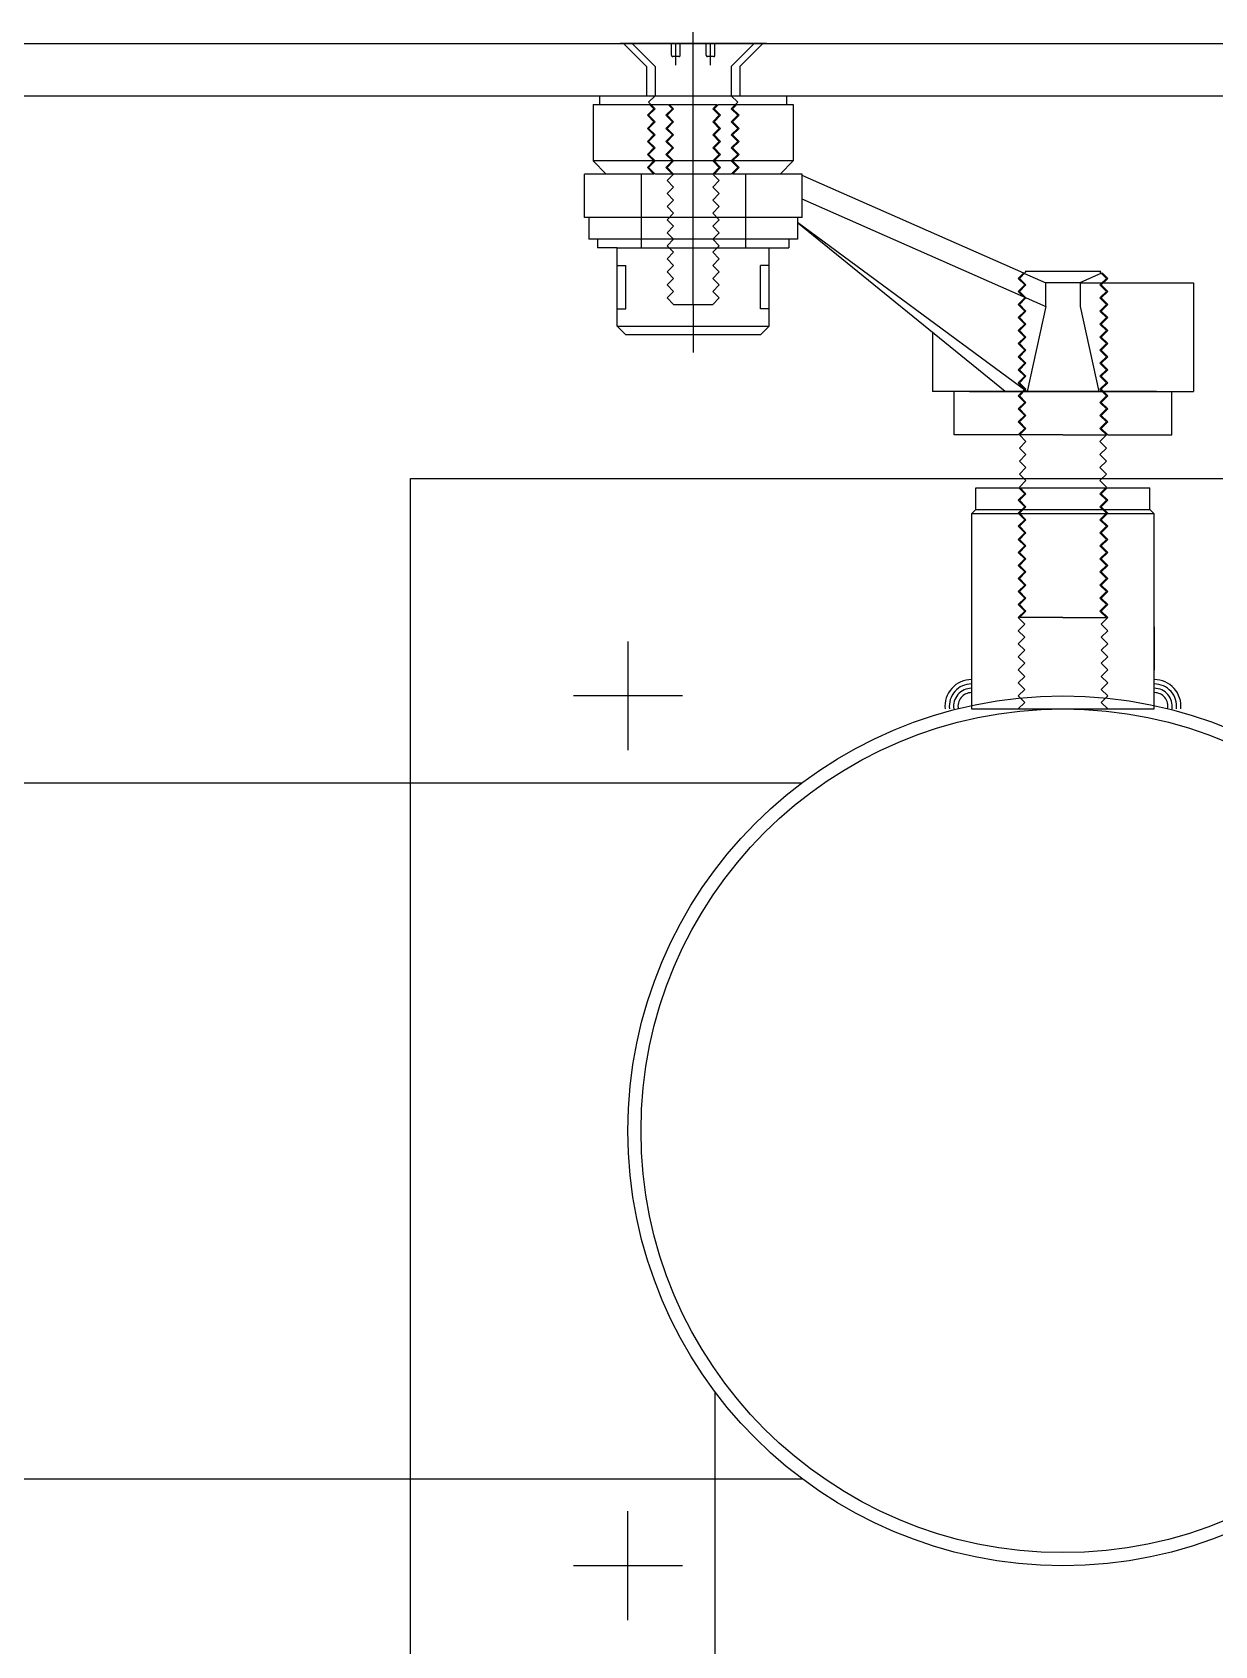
# Model space of a CAD drawing. Header units: millimetres. Extents: x -7718 to 421089, y 87466 to 341395.
# Drawn here: x 154315.6 to 154587.5, y 219890.2 to 220261.2 of the extents above; entities that cross this region are included whole.
import ezdxf

# ---------------------------------------------------------------- set-up
doc = ezdxf.new("R2010")
doc.units = ezdxf.units.MM
doc.header["$LTSCALE"] = 200
doc.header["$MEASUREMENT"] = 0
doc.linetypes.add('CENTER1', pattern=[8, 6, -1, 0, -1])
doc.linetypes.add('DASH_2', pattern=[34, 30, -1.5, 1, -1.5])
doc.layers.add('e-plan', color=9, linetype='CONTINUOUS')

msp = doc.modelspace()

# ---------------------------------------------------------------- linework, layer by layer
at = {"layer": 'e-plan', "linetype": 'CENTER1'}
for p, q in [((154467.57, 220198.59), (154467.57, 220261.19)), ((154453.57, 220258.59), (154458.82, 220253.34)), ((154462.57, 220255.89), (154462.57, 220258.59)), ((154463.57, 220253.59), (154463.57, 220258.59)), ((154464.57, 220255.89), (154464.57, 220258.59)), ((154470.57, 220255.89), (154470.57, 220258.59)), ((154471.57, 220253.59), (154471.57, 220258.59)), ((154472.57, 220255.89), (154472.57, 220258.59)), ((154481.57, 220258.59), (154476.32, 220253.34)), ((154457.32, 220245.09), (154458.82, 220246.59)), ((154458.82, 220243.59), (154457.32, 220245.09)), ((154458.54, 220243.59), (154457.54, 220244.59)), ((154462.79, 220243.59), (154461.79, 220244.59)), ((154463.07, 220243.59), (154462.07, 220244.59)), ((154463.07, 220243.59), (154462.07, 220244.59)), ((154472.07, 220243.59), (154473.07, 220244.59)), ((154472.07, 220243.59), (154473.07, 220244.59)), ((154472.07, 220243.59), (154473.07, 220244.59)), ((154472.36, 220243.59), (154473.36, 220244.59)), ((154477.82, 220245.09), (154476.32, 220246.59)), ((154476.32, 220243.59), (154477.82, 220245.09)), ((154476.32, 220243.59), (154477.82, 220245.09)), ((154476.61, 220243.59), (154477.61, 220244.59)), ((154457.04, 220242.09), (154458.54, 220243.59)), ((154458.54, 220240.59), (154457.04, 220242.09)), ((154457.32, 220242.09), (154458.82, 220243.59)), ((154458.82, 220240.59), (154457.32, 220242.09)), ((154461.29, 220242.09), (154462.79, 220243.59)), ((154462.79, 220240.59), (154461.29, 220242.09)), ((154461.57, 220242.09), (154463.07, 220243.59)), ((154461.57, 220242.09), (154463.07, 220243.59)), ((154463.07, 220240.59), (154461.57, 220242.09)), ((154463.07, 220240.59), (154461.57, 220242.09)), ((154473.57, 220242.09), (154472.07, 220243.59)), ((154473.57, 220242.09), (154472.07, 220243.59)), ((154473.57, 220242.09), (154472.07, 220243.59)), ((154472.07, 220240.59), (154473.57, 220242.09)), ((154472.07, 220240.59), (154473.57, 220242.09)), ((154472.07, 220240.59), (154473.57, 220242.09)), ((154473.86, 220242.09), (154472.36, 220243.59)), ((154472.36, 220240.59), (154473.86, 220242.09)), ((154477.82, 220242.09), (154476.32, 220243.59)), ((154477.82, 220242.09), (154476.32, 220243.59)), ((154476.32, 220240.59), (154477.82, 220242.09)), ((154476.32, 220240.59), (154477.82, 220242.09)), ((154478.11, 220242.09), (154476.61, 220243.59)), ((154476.61, 220240.59), (154478.11, 220242.09)), ((154457.04, 220239.09), (154458.54, 220240.59)), ((154458.54, 220237.59), (154457.04, 220239.09)), ((154457.04, 220236.09), (154458.54, 220237.59)), ((154457.32, 220239.09), (154458.82, 220240.59)), ((154458.82, 220237.59), (154457.32, 220239.09)), ((154457.32, 220236.09), (154458.82, 220237.59)), ((154461.29, 220239.09), (154462.79, 220240.59)), ((154462.79, 220237.59), (154461.29, 220239.09)), ((154461.29, 220236.09), (154462.79, 220237.59)), ((154461.57, 220239.09), (154463.07, 220240.59)), ((154461.57, 220239.09), (154463.07, 220240.59)), ((154463.07, 220237.59), (154461.57, 220239.09)), ((154463.07, 220237.59), (154461.57, 220239.09)), ((154461.57, 220236.09), (154463.07, 220237.59)), ((154461.57, 220236.09), (154463.07, 220237.59)), ((154473.57, 220239.09), (154472.07, 220240.59)), ((154473.57, 220239.09), (154472.07, 220240.59)), ((154473.57, 220239.09), (154472.07, 220240.59)), ((154472.07, 220237.59), (154473.57, 220239.09)), ((154472.07, 220237.59), (154473.57, 220239.09)), ((154472.07, 220237.59), (154473.57, 220239.09)), ((154473.57, 220236.09), (154472.07, 220237.59)), ((154473.57, 220236.09), (154472.07, 220237.59)), ((154473.57, 220236.09), (154472.07, 220237.59)), ((154473.86, 220239.09), (154472.36, 220240.59)), ((154472.36, 220237.59), (154473.86, 220239.09)), ((154473.86, 220236.09), (154472.36, 220237.59)), ((154477.82, 220239.09), (154476.32, 220240.59)), ((154477.82, 220239.09), (154476.32, 220240.59)), ((154476.32, 220237.59), (154477.82, 220239.09)), ((154476.32, 220237.59), (154477.82, 220239.09)), ((154477.82, 220236.09), (154476.32, 220237.59)), ((154477.82, 220236.09), (154476.32, 220237.59)), ((154478.11, 220239.09), (154476.61, 220240.59)), ((154476.61, 220237.59), (154478.11, 220239.09)), ((154478.11, 220236.09), (154476.61, 220237.59)), ((154458.54, 220234.59), (154457.04, 220236.09)), ((154457.04, 220233.09), (154458.54, 220234.59)), ((154458.82, 220234.59), (154457.32, 220236.09)), ((154457.32, 220233.09), (154458.82, 220234.59)), ((154462.79, 220234.59), (154461.29, 220236.09)), ((154461.29, 220233.09), (154462.79, 220234.59)), ((154463.07, 220234.59), (154461.57, 220236.09)), ((154463.07, 220234.59), (154461.57, 220236.09)), ((154461.57, 220233.09), (154463.07, 220234.59)), ((154461.57, 220233.09), (154463.07, 220234.59)), ((154472.07, 220234.59), (154473.57, 220236.09)), ((154472.07, 220234.59), (154473.57, 220236.09)), ((154472.07, 220234.59), (154473.57, 220236.09)), ((154473.57, 220233.09), (154472.07, 220234.59)), ((154473.57, 220233.09), (154472.07, 220234.59)), ((154473.57, 220233.09), (154472.07, 220234.59)), ((154472.36, 220234.59), (154473.86, 220236.09)), ((154473.86, 220233.09), (154472.36, 220234.59)), ((154476.32, 220234.59), (154477.82, 220236.09)), ((154476.32, 220234.59), (154477.82, 220236.09)), ((154477.82, 220233.09), (154476.32, 220234.59)), ((154477.82, 220233.09), (154476.32, 220234.59)), ((154476.61, 220234.59), (154478.11, 220236.09)), ((154478.11, 220233.09), (154476.61, 220234.59)), ((154444.57, 220231.59), (154447.57, 220228.59)), ((154458.54, 220231.59), (154457.04, 220233.09)), ((154457.04, 220230.09), (154458.54, 220231.59)), ((154458.54, 220228.59), (154457.04, 220230.09)), ((154458.82, 220231.59), (154457.32, 220233.09)), ((154457.32, 220230.09), (154458.82, 220231.59)), ((154458.82, 220228.59), (154457.32, 220230.09)), ((154462.79, 220231.59), (154461.29, 220233.09)), ((154461.29, 220230.09), (154462.79, 220231.59)), ((154462.79, 220228.59), (154461.29, 220230.09)), ((154463.07, 220231.59), (154461.57, 220233.09)), ((154463.07, 220231.59), (154461.57, 220233.09)), ((154461.57, 220230.09), (154463.07, 220231.59)), ((154461.57, 220230.09), (154463.07, 220231.59)), ((154463.07, 220228.59), (154461.57, 220230.09)), ((154463.07, 220228.59), (154461.57, 220230.09)), ((154472.07, 220231.59), (154473.57, 220233.09)), ((154472.07, 220231.59), (154473.57, 220233.09)), ((154472.07, 220231.59), (154473.57, 220233.09)), ((154473.57, 220230.09), (154472.07, 220231.59)), ((154473.57, 220230.09), (154472.07, 220231.59)), ((154473.57, 220230.09), (154472.07, 220231.59)), ((154472.07, 220228.59), (154473.57, 220230.09)), ((154472.07, 220228.59), (154473.57, 220230.09)), ((154472.07, 220228.59), (154473.57, 220230.09)), ((154472.36, 220231.59), (154473.86, 220233.09)), ((154473.86, 220230.09), (154472.36, 220231.59)), ((154472.36, 220228.59), (154473.86, 220230.09)), ((154476.32, 220231.59), (154477.82, 220233.09)), ((154476.32, 220231.59), (154477.82, 220233.09)), ((154477.82, 220230.09), (154476.32, 220231.59)), ((154477.82, 220230.09), (154476.32, 220231.59)), ((154476.32, 220228.59), (154477.82, 220230.09)), ((154476.32, 220228.59), (154477.82, 220230.09)), ((154476.61, 220231.59), (154478.11, 220233.09)), ((154478.11, 220230.09), (154476.61, 220231.59)), ((154476.61, 220228.59), (154478.11, 220230.09)), ((154490.57, 220231.59), (154487.57, 220228.59)), ((154461.57, 220227.09), (154463.07, 220228.59)), ((154463.07, 220225.59), (154461.57, 220227.09)), ((154473.57, 220227.09), (154472.07, 220228.59)), ((154472.07, 220225.59), (154473.57, 220227.09)), ((154461.57, 220224.09), (154463.07, 220225.59)), ((154463.07, 220222.59), (154461.57, 220224.09)), ((154461.57, 220221.09), (154463.07, 220222.59)), ((154473.57, 220224.09), (154472.07, 220225.59)), ((154472.07, 220222.59), (154473.57, 220224.09)), ((154473.57, 220221.09), (154472.07, 220222.59)), ((154463.07, 220219.59), (154461.57, 220221.09)), ((154461.57, 220218.09), (154463.07, 220219.59)), ((154472.07, 220219.59), (154473.57, 220221.09)), ((154473.57, 220218.09), (154472.07, 220219.59)), ((154463.07, 220216.59), (154461.57, 220218.09)), ((154461.57, 220215.09), (154463.07, 220216.59)), ((154463.07, 220213.59), (154461.57, 220215.09)), ((154472.07, 220216.59), (154473.57, 220218.09)), ((154473.57, 220215.09), (154472.07, 220216.59)), ((154472.07, 220213.59), (154473.57, 220215.09)), ((154450.07, 220211.59), (154445.57, 220211.59)), ((154450.07, 220211.59), (154487.72, 220211.59)), ((154461.57, 220212.09), (154463.07, 220213.59)), ((154463.07, 220210.59), (154461.57, 220212.09)), ((154473.57, 220212.09), (154472.07, 220213.59)), ((154472.07, 220210.59), (154473.57, 220212.09)), ((154487.72, 220211.59), (154489.57, 220211.59)), ((154450.07, 220207.59), (154452.07, 220207.59)), ((154461.57, 220209.09), (154463.07, 220210.59)), ((154463.07, 220207.59), (154461.57, 220209.09)), ((154461.57, 220206.09), (154463.07, 220207.59)), ((154473.57, 220209.09), (154472.07, 220210.59)), ((154472.07, 220207.59), (154473.57, 220209.09)), ((154473.57, 220206.09), (154472.07, 220207.59)), ((154485.07, 220207.59), (154483.07, 220207.59)), ((154463.07, 220204.59), (154461.57, 220206.09)), ((154461.57, 220203.09), (154463.07, 220204.59)), ((154472.07, 220204.59), (154473.57, 220206.09)), ((154473.57, 220203.09), (154472.07, 220204.59)), ((154542.29, 220204.59), (154543.55, 220205.84)), ((154543.79, 220203.09), (154542.29, 220204.59)), ((154542.57, 220204.59), (154544.07, 220206.09)), ((154542.57, 220204.59), (154544.07, 220206.09)), ((154544.07, 220203.09), (154542.57, 220204.59)), ((154544.07, 220203.09), (154542.57, 220204.59)), ((154544.07, 220206.09), (154543.89, 220206.27)), ((154544.07, 220206.09), (154543.89, 220206.27)), ((154561.07, 220206.09), (154561.26, 220206.27)), ((154561.07, 220206.09), (154561.26, 220206.27)), ((154562.57, 220204.59), (154561.07, 220206.09)), ((154562.57, 220204.59), (154561.07, 220206.09)), ((154561.07, 220203.09), (154562.57, 220204.59)), ((154561.07, 220203.09), (154562.57, 220204.59)), ((154561.36, 220203.09), (154562.86, 220204.59)), ((154562.86, 220204.59), (154561.6, 220205.84)), ((154463.07, 220201.59), (154461.57, 220203.09)), ((154461.57, 220200.09), (154463.07, 220201.59)), ((154463.07, 220198.59), (154461.57, 220200.09)), ((154472.07, 220201.59), (154473.57, 220203.09)), ((154473.57, 220200.09), (154472.07, 220201.59)), ((154472.07, 220198.59), (154473.57, 220200.09)), ((154542.29, 220201.59), (154543.79, 220203.09)), ((154543.79, 220200.09), (154542.29, 220201.59)), ((154542.29, 220198.59), (154543.79, 220200.09)), ((154542.57, 220201.59), (154544.07, 220203.09)), ((154542.57, 220201.59), (154544.07, 220203.09)), ((154544.07, 220200.09), (154542.57, 220201.59)), ((154544.07, 220200.09), (154542.57, 220201.59)), ((154542.57, 220198.59), (154544.07, 220200.09)), ((154542.57, 220198.59), (154544.07, 220200.09)), ((154562.57, 220201.59), (154561.07, 220203.09)), ((154562.57, 220201.59), (154561.07, 220203.09)), ((154561.07, 220200.09), (154562.57, 220201.59)), ((154561.07, 220200.09), (154562.57, 220201.59)), ((154562.57, 220198.59), (154561.07, 220200.09)), ((154562.57, 220198.59), (154561.07, 220200.09)), ((154562.86, 220201.59), (154561.36, 220203.09)), ((154561.36, 220200.09), (154562.86, 220201.59)), ((154562.86, 220198.59), (154561.36, 220200.09)), ((154450.07, 220197.59), (154452.07, 220197.59)), ((154463.07, 220198.59), (154472.07, 220198.59)), ((154467.57, 220198.59), (154467.57, 220187.57)), ((154485.07, 220197.59), (154483.07, 220197.59)), ((154543.79, 220197.09), (154542.29, 220198.59)), ((154542.29, 220195.59), (154543.79, 220197.09)), ((154544.07, 220197.09), (154542.57, 220198.59)), ((154544.07, 220197.09), (154542.57, 220198.59)), ((154542.57, 220195.59), (154544.07, 220197.09)), ((154542.57, 220195.59), (154544.07, 220197.09)), ((154561.07, 220197.09), (154562.57, 220198.59)), ((154561.07, 220197.09), (154562.57, 220198.59)), ((154562.57, 220195.59), (154561.07, 220197.09)), ((154562.57, 220195.59), (154561.07, 220197.09)), ((154561.36, 220197.09), (154562.86, 220198.59)), ((154562.86, 220195.59), (154561.36, 220197.09)), ((154450.07, 220193.59), (154485.07, 220193.59)), ((154543.79, 220194.09), (154542.29, 220195.59)), ((154542.29, 220192.59), (154543.79, 220194.09)), ((154543.79, 220191.09), (154542.29, 220192.59)), ((154544.07, 220194.09), (154542.57, 220195.59)), ((154544.07, 220194.09), (154542.57, 220195.59)), ((154542.57, 220192.59), (154544.07, 220194.09)), ((154544.07, 220191.09), (154542.57, 220192.59)), ((154561.07, 220194.09), (154562.57, 220195.59)), ((154561.07, 220194.09), (154562.57, 220195.59)), ((154562.57, 220192.59), (154561.07, 220194.09)), ((154561.07, 220191.09), (154562.57, 220192.59)), ((154561.36, 220194.09), (154562.86, 220195.59)), ((154562.86, 220192.59), (154561.36, 220194.09)), ((154561.36, 220191.09), (154562.86, 220192.59)), ((154542.29, 220189.59), (154543.79, 220191.09)), ((154543.79, 220188.09), (154542.29, 220189.59)), ((154542.57, 220189.59), (154544.07, 220191.09)), ((154544.07, 220188.09), (154542.57, 220189.59)), ((154562.57, 220189.59), (154561.07, 220191.09)), ((154561.07, 220188.09), (154562.57, 220189.59)), ((154562.86, 220189.59), (154561.36, 220191.09)), ((154561.36, 220188.09), (154562.86, 220189.59)), ((154542.29, 220186.59), (154543.79, 220188.09)), ((154543.79, 220185.09), (154542.29, 220186.59)), ((154542.29, 220183.59), (154543.79, 220185.09)), ((154542.57, 220186.59), (154544.07, 220188.09)), ((154544.07, 220185.09), (154542.57, 220186.59)), ((154542.57, 220183.59), (154544.07, 220185.09)), ((154562.57, 220186.59), (154561.07, 220188.09)), ((154561.07, 220185.09), (154562.57, 220186.59)), ((154562.57, 220183.59), (154561.07, 220185.09)), ((154562.86, 220186.59), (154561.36, 220188.09)), ((154561.36, 220185.09), (154562.86, 220186.59)), ((154562.86, 220183.59), (154561.36, 220185.09)), ((154543.79, 220182.09), (154542.29, 220183.59)), ((154542.29, 220180.59), (154543.79, 220182.09)), ((154544.07, 220182.09), (154542.57, 220183.59)), ((154542.57, 220180.59), (154544.07, 220182.09)), ((154543.79, 220182.09), (154542.79, 220183.09)), ((154561.07, 220182.09), (154562.57, 220183.59)), ((154562.57, 220180.59), (154561.07, 220182.09)), ((154561.36, 220182.09), (154562.86, 220183.59)), ((154561.36, 220182.09), (154562.36, 220183.09)), ((154562.86, 220180.59), (154561.36, 220182.09)), ((154543.79, 220179.09), (154542.29, 220180.59)), ((154542.29, 220177.59), (154543.79, 220179.09)), ((154543.79, 220176.09), (154542.29, 220177.59)), ((154544.07, 220179.09), (154542.57, 220180.59)), ((154542.57, 220177.59), (154544.07, 220179.09)), ((154544.07, 220176.09), (154542.57, 220177.59)), ((154561.07, 220179.09), (154562.57, 220180.59)), ((154562.57, 220177.59), (154561.07, 220179.09)), ((154561.07, 220176.09), (154562.57, 220177.59)), ((154561.36, 220179.09), (154562.86, 220180.59)), ((154562.86, 220177.59), (154561.36, 220179.09)), ((154561.36, 220176.09), (154562.86, 220177.59)), ((154542.29, 220174.59), (154543.79, 220176.09)), ((154543.79, 220173.09), (154542.29, 220174.59)), ((154542.57, 220174.59), (154544.07, 220176.09)), ((154544.07, 220173.09), (154542.57, 220174.59)), ((154562.57, 220174.59), (154561.07, 220176.09)), ((154561.07, 220173.09), (154562.57, 220174.59)), ((154562.86, 220174.59), (154561.36, 220176.09)), ((154561.36, 220173.09), (154562.86, 220174.59)), ((154542.29, 220171.59), (154543.79, 220173.09)), ((154543.79, 220170.09), (154542.29, 220171.59)), ((154542.57, 220171.59), (154544.07, 220173.09)), ((154544.07, 220170.09), (154542.57, 220171.59)), ((154544.07, 220170.09), (154543.07, 220171.09)), ((154544.07, 220170.09), (154543.07, 220171.09)), ((154544.07, 220170.09), (154543.07, 220171.09)), ((154544.07, 220170.09), (154543.07, 220171.09)), ((154562.57, 220171.59), (154561.07, 220173.09)), ((154561.07, 220170.09), (154562.57, 220171.59)), ((154561.07, 220170.09), (154562.07, 220171.09)), ((154561.07, 220170.09), (154562.07, 220171.09)), ((154562.86, 220171.59), (154561.36, 220173.09)), ((154561.36, 220170.09), (154562.86, 220171.59)), ((154542.29, 220168.59), (154543.79, 220170.09)), ((154542.29, 220168.59), (154543.79, 220170.09)), ((154542.29, 220168.59), (154543.79, 220170.09)), ((154542.57, 220168.59), (154544.07, 220170.09)), ((154542.57, 220168.59), (154544.07, 220170.09)), ((154542.57, 220168.59), (154544.07, 220170.09)), ((154542.57, 220168.59), (154544.07, 220170.09)), ((154542.57, 220168.59), (154544.07, 220170.09)), ((154542.57, 220168.59), (154544.07, 220170.09)), ((154542.57, 220168.59), (154544.07, 220170.09)), ((154542.57, 220168.59), (154544.07, 220170.09)), ((154542.57, 220168.59), (154544.07, 220170.09)), ((154544.07, 220167.09), (154542.57, 220168.59)), ((154544.07, 220167.09), (154542.57, 220168.59)), ((154544.07, 220167.09), (154542.57, 220168.59)), ((154544.07, 220167.09), (154542.57, 220168.59)), ((154544.07, 220167.09), (154542.57, 220168.59)), ((154544.07, 220167.09), (154542.57, 220168.59)), ((154542.57, 220165.59), (154544.07, 220167.09)), ((154542.57, 220165.59), (154544.07, 220167.09)), ((154542.57, 220165.59), (154544.07, 220167.09)), ((154542.57, 220165.59), (154544.07, 220167.09)), ((154542.57, 220165.59), (154544.07, 220167.09)), ((154542.57, 220165.59), (154544.07, 220167.09)), ((154562.57, 220168.59), (154561.07, 220170.09)), ((154562.57, 220168.59), (154561.07, 220170.09)), ((154562.57, 220168.59), (154561.07, 220170.09)), ((154561.07, 220167.09), (154562.57, 220168.59)), ((154561.07, 220167.09), (154562.57, 220168.59)), ((154561.07, 220167.09), (154562.57, 220168.59)), ((154562.57, 220165.59), (154561.07, 220167.09)), ((154562.57, 220165.59), (154561.07, 220167.09)), ((154562.57, 220165.59), (154561.07, 220167.09)), ((154562.86, 220168.59), (154561.36, 220170.09)), ((154544.07, 220164.09), (154542.57, 220165.59)), ((154544.07, 220164.09), (154542.57, 220165.59)), ((154544.07, 220164.09), (154542.57, 220165.59)), ((154544.07, 220164.09), (154542.57, 220165.59)), ((154542.57, 220162.59), (154544.07, 220164.09)), ((154542.57, 220162.59), (154544.07, 220164.09)), ((154542.57, 220162.59), (154544.07, 220164.09)), ((154542.57, 220162.59), (154544.07, 220164.09)), ((154561.07, 220164.09), (154562.57, 220165.59)), ((154561.07, 220164.09), (154562.57, 220165.59)), ((154562.57, 220162.59), (154561.07, 220164.09)), ((154562.57, 220162.59), (154561.07, 220164.09)), ((154544.07, 220161.09), (154542.57, 220162.59)), ((154544.07, 220161.09), (154542.57, 220162.59)), ((154544.07, 220161.09), (154542.57, 220162.59)), ((154544.07, 220161.09), (154542.57, 220162.59)), ((154542.57, 220159.59), (154544.07, 220161.09)), ((154542.57, 220159.59), (154544.07, 220161.09)), ((154542.57, 220159.59), (154544.07, 220161.09)), ((154542.57, 220159.59), (154544.07, 220161.09)), ((154544.07, 220158.09), (154542.57, 220159.59)), ((154544.07, 220158.09), (154542.57, 220159.59)), ((154544.07, 220158.09), (154542.57, 220159.59)), ((154544.07, 220158.09), (154542.57, 220159.59)), ((154561.07, 220161.09), (154562.57, 220162.59)), ((154561.07, 220161.09), (154562.57, 220162.59)), ((154562.57, 220159.59), (154561.07, 220161.09)), ((154562.57, 220159.59), (154561.07, 220161.09)), ((154561.07, 220158.09), (154562.57, 220159.59)), ((154561.07, 220158.09), (154562.57, 220159.59)), ((154543.79, 220155.09), (154542.41, 220156.47)), ((154542.57, 220156.59), (154544.07, 220158.09)), ((154542.57, 220156.59), (154544.07, 220158.09)), ((154542.57, 220156.59), (154544.07, 220158.09)), ((154542.57, 220156.59), (154544.07, 220158.09)), ((154544.07, 220155.09), (154542.57, 220156.59)), ((154544.07, 220155.09), (154542.57, 220156.59)), ((154544.07, 220155.09), (154542.57, 220156.59)), ((154544.07, 220155.09), (154542.57, 220156.59)), ((154562.57, 220156.59), (154561.07, 220158.09)), ((154562.57, 220156.59), (154561.07, 220158.09)), ((154561.07, 220155.09), (154562.57, 220156.59)), ((154561.07, 220155.09), (154562.57, 220156.59)), ((154561.36, 220155.09), (154562.74, 220156.47)), ((154542.29, 220153.59), (154543.79, 220155.09)), ((154543.79, 220152.09), (154542.29, 220153.59)), ((154542.29, 220150.59), (154543.79, 220152.09)), ((154542.57, 220153.59), (154544.07, 220155.09)), ((154542.57, 220153.59), (154544.07, 220155.09)), ((154544.07, 220152.09), (154542.57, 220153.59)), ((154544.07, 220152.09), (154542.57, 220153.59)), ((154542.57, 220150.59), (154544.07, 220152.09)), ((154542.57, 220150.59), (154544.07, 220152.09)), ((154562.57, 220153.59), (154561.07, 220155.09)), ((154561.07, 220152.09), (154562.57, 220153.59)), ((154562.57, 220150.59), (154561.07, 220152.09)), ((154562.86, 220153.59), (154561.36, 220155.09)), ((154561.36, 220152.09), (154562.86, 220153.59)), ((154562.86, 220150.59), (154561.36, 220152.09)), ((154543.79, 220149.09), (154542.29, 220150.59)), ((154542.29, 220147.59), (154543.79, 220149.09)), ((154544.07, 220149.09), (154542.57, 220150.59)), ((154544.07, 220149.09), (154542.57, 220150.59)), ((154542.57, 220147.59), (154544.07, 220149.09)), ((154542.57, 220147.59), (154544.07, 220149.09)), ((154561.07, 220149.09), (154562.57, 220150.59)), ((154562.57, 220147.59), (154561.07, 220149.09)), ((154561.36, 220149.09), (154562.86, 220150.59)), ((154562.86, 220147.59), (154561.36, 220149.09)), ((154543.79, 220146.09), (154542.29, 220147.59)), ((154542.29, 220144.59), (154543.79, 220146.09)), ((154543.79, 220143.09), (154542.29, 220144.59)), ((154544.07, 220146.09), (154542.57, 220147.59)), ((154544.07, 220146.09), (154542.57, 220147.59)), ((154542.57, 220144.59), (154544.07, 220146.09)), ((154542.57, 220144.59), (154544.07, 220146.09)), ((154544.07, 220143.09), (154542.57, 220144.59)), ((154544.07, 220143.09), (154542.57, 220144.59)), ((154561.07, 220146.09), (154562.57, 220147.59)), ((154562.57, 220144.59), (154561.07, 220146.09)), ((154561.07, 220143.09), (154562.57, 220144.59)), ((154561.36, 220146.09), (154562.86, 220147.59)), ((154562.86, 220144.59), (154561.36, 220146.09)), ((154561.36, 220143.09), (154562.86, 220144.59)), ((154542.29, 220141.59), (154543.79, 220143.09)), ((154543.79, 220140.09), (154542.29, 220141.59)), ((154542.57, 220141.59), (154544.07, 220143.09)), ((154542.57, 220141.59), (154544.07, 220143.09)), ((154544.07, 220140.09), (154542.57, 220141.59)), ((154544.07, 220140.09), (154542.57, 220141.59)), ((154562.57, 220141.59), (154561.07, 220143.09)), ((154561.07, 220140.09), (154562.57, 220141.59)), ((154562.86, 220141.59), (154561.36, 220143.09)), ((154561.36, 220140.09), (154562.86, 220141.59)), ((154542.29, 220138.59), (154543.79, 220140.09)), ((154543.79, 220137.09), (154542.29, 220138.59)), ((154542.29, 220135.59), (154543.79, 220137.09)), ((154542.57, 220138.59), (154544.07, 220140.09)), ((154542.57, 220138.59), (154544.07, 220140.09)), ((154544.07, 220137.09), (154542.57, 220138.59)), ((154544.07, 220137.09), (154542.57, 220138.59)), ((154542.57, 220135.59), (154544.07, 220137.09)), ((154542.57, 220135.59), (154544.07, 220137.09)), ((154562.57, 220138.59), (154561.07, 220140.09)), ((154561.07, 220137.09), (154562.57, 220138.59)), ((154562.57, 220135.59), (154561.07, 220137.09)), ((154562.86, 220138.59), (154561.36, 220140.09)), ((154561.36, 220137.09), (154562.86, 220138.59)), ((154562.86, 220135.59), (154561.36, 220137.09)), ((154543.79, 220134.09), (154542.29, 220135.59)), ((154542.29, 220132.59), (154543.79, 220134.09)), ((154544.07, 220134.09), (154542.57, 220135.59)), ((154544.07, 220134.09), (154542.57, 220135.59)), ((154542.57, 220132.59), (154544.07, 220134.09)), ((154542.57, 220132.59), (154544.07, 220134.09)), ((154561.07, 220134.09), (154562.57, 220135.59)), ((154562.57, 220132.59), (154561.07, 220134.09)), ((154561.36, 220134.09), (154562.86, 220135.59)), ((154562.86, 220132.59), (154561.36, 220134.09)), ((154543.79, 220131.09), (154542.29, 220132.59)), ((154542.29, 220129.59), (154543.79, 220131.09)), ((154543.79, 220128.09), (154542.29, 220129.59)), ((154544.07, 220131.09), (154542.57, 220132.59)), ((154544.07, 220131.09), (154542.57, 220132.59)), ((154542.57, 220129.59), (154544.07, 220131.09)), ((154542.57, 220129.59), (154544.07, 220131.09)), ((154544.07, 220128.09), (154542.57, 220129.59)), ((154544.07, 220128.09), (154542.57, 220129.59)), ((154561.07, 220131.09), (154562.57, 220132.59)), ((154562.57, 220129.59), (154561.07, 220131.09)), ((154561.07, 220128.09), (154562.57, 220129.59)), ((154561.36, 220131.09), (154562.86, 220132.59)), ((154562.86, 220129.59), (154561.36, 220131.09)), ((154561.36, 220128.09), (154562.86, 220129.59)), ((154542.29, 220126.59), (154543.79, 220128.09)), ((154542.29, 220126.59), (154543.79, 220125.09)), ((154542.57, 220126.59), (154544.07, 220128.09)), ((154542.57, 220126.59), (154544.07, 220128.09)), ((154552.57, 220126.59), (154542.57, 220126.59)), ((154552.57, 220126.59), (154562.57, 220126.59)), ((154562.57, 220126.59), (154561.07, 220128.09)), ((154562.86, 220126.59), (154561.36, 220128.09)), ((154562.86, 220126.59), (154561.36, 220125.09)), ((154543.79, 220125.09), (154542.29, 220123.59)), ((154542.29, 220123.59), (154543.79, 220122.09)), ((154543.79, 220122.09), (154542.29, 220120.59)), ((154561.36, 220125.09), (154562.86, 220123.59)), ((154562.86, 220123.59), (154561.36, 220122.09)), ((154561.36, 220122.09), (154562.86, 220120.59)), ((154542.29, 220120.59), (154543.79, 220119.09)), ((154543.79, 220119.09), (154542.29, 220117.59)), ((154562.86, 220120.59), (154561.36, 220119.09)), ((154561.36, 220119.09), (154562.86, 220117.59)), ((154542.29, 220117.59), (154543.79, 220116.09)), ((154543.79, 220116.09), (154542.29, 220114.59)), ((154542.29, 220114.59), (154543.79, 220113.09)), ((154562.86, 220117.59), (154561.36, 220116.09)), ((154561.36, 220116.09), (154562.86, 220114.59)), ((154562.86, 220114.59), (154561.36, 220113.09)), ((154543.79, 220113.09), (154542.29, 220111.59)), ((154542.29, 220111.59), (154543.79, 220110.09)), ((154561.36, 220113.09), (154562.86, 220111.59)), ((154562.86, 220111.59), (154561.36, 220110.09)), ((154543.79, 220110.09), (154542.29, 220108.59)), ((154542.29, 220108.59), (154543.79, 220107.09)), ((154543.79, 220107.09), (154542.29, 220105.59)), ((154561.36, 220110.09), (154562.86, 220108.59)), ((154562.86, 220108.59), (154561.36, 220107.09)), ((154561.36, 220107.09), (154562.86, 220105.59))]:
    msp.add_line(p, q, dxfattribs=at)
at = {"layer": 'e-plan'}
for p, q in [((153363.57, 220258.59), (154802.57, 220258.59)), ((153363.57, 220246.59), (154802.57, 220246.59)), ((154402.57, 219858.59), (154402.57, 220158.59)), ((154402.57, 220158.59), (154702.57, 220158.59)), ((154452.57, 220121.09), (154452.57, 220096.09)), ((154465.07, 220108.59), (154440.07, 220108.59)), ((154531.57, 220105.59), (154573.57, 220105.59)), ((152222.57, 220088.59), (154492.57, 220088.59)), ((154472.57, 219948.59), (154472.57, 219448.59)), ((152222.57, 219928.59), (154492.57, 219928.59)), ((154452.57, 219896.09), (154452.57, 219921.09)), ((154465.07, 219908.59), (154440.07, 219908.59))]:
    msp.add_line(p, q, dxfattribs=at)
at = {"layer": 'e-plan', "linetype": 'Continuous'}
for p, q in [((154484.41, 220258.59), (154450.74, 220258.59)), ((154456.82, 220253.34), (154451.57, 220258.59)), ((154464.27, 220255.59), (154462.87, 220255.59)), ((154472.27, 220255.59), (154470.87, 220255.59)), ((154478.32, 220253.34), (154483.57, 220258.59)), ((154456.82, 220253.34), (154456.82, 220246.59)), ((154458.82, 220253.34), (154458.82, 220246.59)), ((154476.32, 220253.34), (154476.32, 220246.59)), ((154478.32, 220253.34), (154478.32, 220246.59)), ((154444.57, 220244.59), (154457.54, 220244.59)), ((154444.57, 220244.59), (154444.57, 220231.59)), ((154446.07, 220244.59), (154446.07, 220246.59)), ((154457.82, 220244.59), (154461.79, 220244.59)), ((154462.07, 220244.59), (154473.07, 220244.59)), ((154473.36, 220244.59), (154477.32, 220244.59)), ((154477.61, 220244.59), (154489.07, 220244.59)), ((154489.07, 220244.59), (154489.07, 220246.59)), ((154489.07, 220244.59), (154490.57, 220244.59)), ((154490.57, 220244.59), (154490.57, 220231.59)), ((154458.82, 220231.59), (154444.57, 220231.59)), ((154490.57, 220231.59), (154458.82, 220231.59)), ((154458.54, 220228.59), (154442.59, 220228.59)), ((154442.59, 220218.59), (154442.59, 220228.59)), ((154472.07, 220228.59), (154458.82, 220228.59)), ((154476.32, 220228.59), (154472.36, 220228.59)), ((154492.59, 220228.59), (154476.61, 220228.59)), ((154492.57, 220228.35), (154543.54, 220205.84)), ((154492.59, 220218.59), (154492.59, 220228.59)), ((154492.57, 220222.89), (154548.64, 220198.12)), ((154492.59, 220218.59), (154442.59, 220218.59)), ((154443.57, 220218.59), (154443.57, 220213.59)), ((154491.57, 220218.59), (154491.57, 220213.59)), ((154491.57, 220217.52), (154544.31, 220178.59)), ((154539.26, 220178.59), (154491.57, 220217.4)), ((154491.57, 220213.59), (154443.57, 220213.59)), ((154445.57, 220213.59), (154445.57, 220211.59)), ((154450.07, 220193.59), (154450.07, 220211.59)), ((154485.07, 220193.59), (154485.07, 220211.59)), ((154489.57, 220213.59), (154489.57, 220211.59)), ((154452.07, 220197.59), (154452.07, 220207.59)), ((154483.07, 220197.59), (154483.07, 220207.59)), ((154543.74, 220205.75), (154548.64, 220203.59)), ((154543.89, 220206.27), (154561.26, 220206.27)), ((154556.49, 220203.59), (154548.64, 220203.59)), ((154548.64, 220198.12), (154548.64, 220203.59)), ((154561.4, 220205.76), (154556.49, 220203.59)), ((154556.49, 220203.59), (154582.57, 220203.59)), ((154556.51, 220203.59), (154556.51, 220198.12)), ((154582.57, 220203.59), (154582.57, 220178.59)), ((154548.64, 220198.12), (154544.31, 220178.59)), ((154556.51, 220198.12), (154560.82, 220178.59)), ((154452.07, 220191.59), (154450.07, 220193.59)), ((154485.07, 220193.59), (154483.07, 220191.59)), ((154483.07, 220191.59), (154452.07, 220191.59)), ((154522.57, 220192.17), (154522.57, 220178.59)), ((154552.57, 220178.59), (154522.57, 220178.59)), ((154531.07, 220178.59), (154552.57, 220178.59)), ((154552.57, 220178.59), (154531.07, 220178.59)), ((154552.57, 220178.59), (154582.57, 220178.59)), ((154574.07, 220178.59), (154552.57, 220178.59)), ((154574.07, 220178.59), (154552.57, 220178.59)), ((154542.29, 220168.59), (154527.57, 220168.59)), ((154552.57, 220168.59), (154542.57, 220168.59)), ((154552.57, 220168.59), (154562.57, 220168.59)), ((154562.86, 220168.59), (154577.57, 220168.59)), ((154532.57, 220151.47), (154532.57, 220156.47)), ((154532.57, 220156.47), (154542.41, 220156.47)), ((154542.69, 220156.47), (154562.46, 220156.47)), ((154562.74, 220156.47), (154572.57, 220156.47)), ((154572.57, 220151.47), (154572.57, 220156.47)), ((154531.57, 220150.47), (154532.57, 220151.47)), ((154531.57, 220150.47), (154531.57, 220105.59)), ((154573.57, 220150.47), (154531.57, 220150.47)), ((154532.57, 220151.47), (154572.57, 220151.47)), ((154572.57, 220151.47), (154573.57, 220150.47)), ((154573.57, 220105.59), (154573.57, 220150.47)), ((154573.57, 220124.47), (154573.57, 220114.52)), ((154531.57, 220114.83), (154531.57, 220105.59))]:
    msp.add_line(p, q, dxfattribs=at)
at = {"layer": 'e-plan', "linetype": 'DASH_2'}
for p, q in [((154455.57, 220228.59), (154455.57, 220211.59)), ((154479.57, 220228.59), (154479.57, 220211.59)), ((154527.57, 220168.59), (154527.57, 220178.59)), ((154577.57, 220168.59), (154577.57, 220178.59))]:
    msp.add_line(p, q, dxfattribs=at)
at = {"layer": 'e-plan'}
for radius in [100, 97]:
    msp.add_circle((154552.57, 220008.59), radius, dxfattribs=at)
at = {"layer": 'e-plan', "linetype": 'CENTER1'}
for centre, start, end in [((154462.87, 220255.89), 180, 270), ((154464.27, 220255.89), 270, 0), ((154470.87, 220255.89), 180, 270), ((154472.27, 220255.89), 270, 0)]:
    msp.add_arc(centre, 0.3, start, end, dxfattribs=at)
at = {"layer": 'e-plan', "linetype": 'Continuous'}
for centre, radius, start, end in [((154531.55, 220106.23), 6.11, 89.8114, 186.0131), ((154531.55, 220106.23), 5.11, 89.8114, 187.1953), ((154573.59, 220106.23), 6.11, 353.9869, 90.1886), ((154573.59, 220106.23), 5.11, 352.8047, 90.1886), ((154531.55, 220106.23), 4.11, 89.8114, 188.9587), ((154531.55, 220106.23), 3.11, 89.8114, 191.8754), ((154573.59, 220106.23), 4.11, 351.0413, 90.1886), ((154573.59, 220106.23), 3.11, 348.1246, 90.1886)]:
    msp.add_arc(centre, radius, start, end, dxfattribs=at)

doc.saveas('drawing.dxf')
